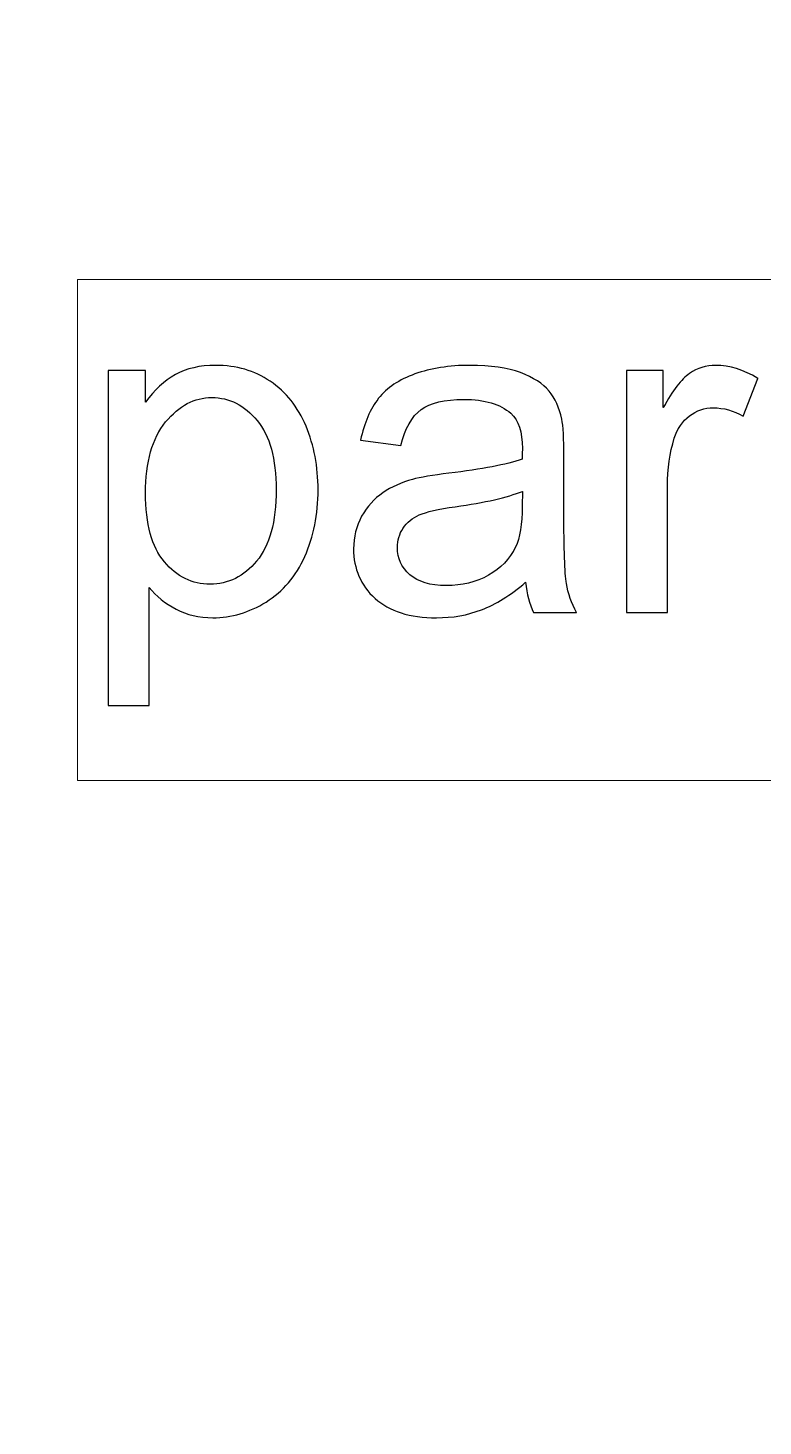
# Model space of a CAD drawing. Header units: centimetres. Extents: x -29.7 to 21.6, y -14.4 to 13.7.
# Drawn here: x -6.163 to -5.247, y 10.213 to 11.954 of the extents above; entities that cross this region are included whole.
import ezdxf

# ---------------------------------------------------------------- set-up
doc = ezdxf.new("R2010")
doc.units = ezdxf.units.CM
doc.header["$MEASUREMENT"] = 0
doc.layers.add('Layer 1', color=7, linetype='Continuous')

msp = doc.modelspace()

# ---------------------------------------------------------------- linework, layer by layer
at = {"layer": 'Layer 1', "color": 1, "lineweight": 9}
for points, knots in [([(-9.06641, 9.70732), (-9.06641, 9.70732), (-9.06641, 13.6953), (-9.06641, 13.6953), (-9.06641, 13.6953), (-9.06641, 13.6953), (0.90354, 13.6953), (0.90354, 13.6953), (0.90354, 13.6953), (0.90354, 13.6953), (0.90354, 9.70732), (0.90354, 9.70732)], [0, 0, 0, 0, 0.25, 0.25, 0.25, 0.25, 0.5, 0.5, 0.5, 0.5, 1, 1, 1, 1]), ([(-1.62536, 11.01684), (-1.62536, 11.01684), (-6.10101, 11.01684), (-6.10101, 11.01684), (-6.10101, 11.01684), (-6.10101, 11.01684), (-6.10101, 11.64086), (-6.10101, 11.64086), (-6.10101, 11.64086), (-6.10101, 11.64086), (-1.62536, 11.64086), (-1.62536, 11.64086), (-1.62536, 11.64086), (-1.62536, 11.64086), (-1.62536, 11.01684), (-1.62536, 11.01684)], [0, 0, 0, 0, 0.2, 0.2, 0.2, 0.2, 0.4, 0.4, 0.4, 0.4, 0.6, 0.6, 0.6, 0.6, 1, 1, 1, 1]), ([(-1.62536, 11.01684), (-1.62536, 11.01684), (-6.10101, 11.01684), (-6.10101, 11.01684), (-6.10101, 11.01684), (-6.10101, 11.01684), (-6.10101, 11.64086), (-6.10101, 11.64086), (-6.10101, 11.64086), (-6.10101, 11.64086), (-1.62536, 11.64086), (-1.62536, 11.64086), (-1.62536, 11.64086), (-1.62536, 11.64086), (-1.62536, 11.01684), (-1.62536, 11.01684)], [0, 0, 0, 0, 0.2, 0.2, 0.2, 0.2, 0.4, 0.4, 0.4, 0.4, 0.6, 0.6, 0.6, 0.6, 1, 1, 1, 1]), ([(-6.06267, 11.11029), (-6.06267, 11.11029), (-6.06267, 11.52753), (-6.06267, 11.52753), (-6.06267, 11.52753), (-6.06267, 11.52753), (-6.01618, 11.52753), (-6.01618, 11.52753), (-6.01618, 11.52753), (-6.01618, 11.52753), (-6.01618, 11.48792), (-6.01618, 11.48792), (-6.01618, 11.48792), (-6.00523, 11.50322), (-5.99283, 11.51475), (-5.97898, 11.5224), (-5.97898, 11.5224), (-5.96523, 11.53005), (-5.94848, 11.53392), (-5.92881, 11.53392), (-5.92881, 11.53392), (-5.90305, 11.53392), (-5.88039, 11.52734), (-5.86073, 11.51407), (-5.86073, 11.51407), (-5.84107, 11.5009), (-5.82625, 11.4822), (-5.81617, 11.45818), (-5.81617, 11.45818), (-5.8062, 11.43407), (-5.80116, 11.40772), (-5.80116, 11.37896), (-5.80116, 11.37896), (-5.80116, 11.34826), (-5.80668, 11.32056), (-5.81772, 11.29586), (-5.81772, 11.29586), (-5.82877, 11.27126), (-5.84484, 11.25237), (-5.86596, 11.2392), (-5.86596, 11.2392), (-5.88697, 11.22612), (-5.90915, 11.21954), (-5.9324, 11.21954), (-5.9324, 11.21954), (-5.94944, 11.21954), (-5.96475, 11.22312), (-5.97821, 11.23029), (-5.97821, 11.23029), (-5.99177, 11.23746), (-6.00281, 11.24646), (-6.01153, 11.25741), (-6.01153, 11.25741), (-6.01153, 11.25741), (-6.01153, 11.11029), (-6.01153, 11.11029), (-6.01153, 11.11029), (-6.01153, 11.11029), (-6.06267, 11.11029), (-6.06267, 11.11029)], [0, 0, 0, 0, 0.0625, 0.0625, 0.0625, 0.0625, 0.125, 0.125, 0.125, 0.125, 0.1875, 0.1875, 0.1875, 0.1875, 0.25, 0.25, 0.25, 0.25, 0.3125, 0.3125, 0.3125, 0.3125, 0.375, 0.375, 0.375, 0.375, 0.4375, 0.4375, 0.4375, 0.4375, 0.5, 0.5, 0.5, 0.5, 0.5625, 0.5625, 0.5625, 0.5625, 0.625, 0.625, 0.625, 0.625, 0.6875, 0.6875, 0.6875, 0.6875, 0.75, 0.75, 0.75, 0.75, 0.8125, 0.8125, 0.8125, 0.8125, 0.875, 0.875, 0.875, 0.875, 1, 1, 1, 1]), ([(-5.54247, 11.2637), (-5.56145, 11.24753), (-5.57975, 11.2362), (-5.59729, 11.22951), (-5.59729, 11.22951), (-5.61482, 11.22283), (-5.63361, 11.21954), (-5.65375, 11.21954), (-5.65375, 11.21954), (-5.68687, 11.21954), (-5.71235, 11.22758), (-5.73017, 11.24375), (-5.73017, 11.24375), (-5.74799, 11.25983), (-5.7569, 11.28046), (-5.7569, 11.30554), (-5.7569, 11.30554), (-5.7569, 11.32027), (-5.75351, 11.33373), (-5.74683, 11.34593), (-5.74683, 11.34593), (-5.74005, 11.35813), (-5.73123, 11.36782), (-5.72039, 11.37518), (-5.72039, 11.37518), (-5.70944, 11.38254), (-5.69724, 11.38816), (-5.68358, 11.39194), (-5.68358, 11.39194), (-5.67351, 11.39455), (-5.6583, 11.39707), (-5.63806, 11.39959), (-5.63806, 11.39959), (-5.5968, 11.40443), (-5.56629, 11.41034), (-5.54682, 11.41712), (-5.54682, 11.41712), (-5.54663, 11.42409), (-5.54653, 11.42855), (-5.54653, 11.43039), (-5.54653, 11.43039), (-5.54653, 11.45111), (-5.55138, 11.46574), (-5.56106, 11.47426), (-5.56106, 11.47426), (-5.57414, 11.48579), (-5.5936, 11.4915), (-5.61937, 11.4915), (-5.61937, 11.4915), (-5.64348, 11.4915), (-5.66131, 11.48724), (-5.67273, 11.47881), (-5.67273, 11.47881), (-5.68426, 11.47039), (-5.69269, 11.45547), (-5.69821, 11.43397), (-5.69821, 11.43397), (-5.69821, 11.43397), (-5.74818, 11.44094), (-5.74818, 11.44094), (-5.74818, 11.44094), (-5.74363, 11.46235), (-5.73617, 11.47969), (-5.72571, 11.49286), (-5.72571, 11.49286), (-5.71525, 11.50603), (-5.70014, 11.5161), (-5.68039, 11.52327), (-5.68039, 11.52327), (-5.66072, 11.53034), (-5.63777, 11.53392), (-5.61181, 11.53392), (-5.61181, 11.53392), (-5.58605, 11.53392), (-5.56503, 11.53092), (-5.54886, 11.52482), (-5.54886, 11.52482), (-5.53278, 11.51872), (-5.52087, 11.51116), (-5.51331, 11.50196), (-5.51331, 11.50196), (-5.50576, 11.49276), (-5.50043, 11.48114), (-5.49733, 11.46709), (-5.49733, 11.46709), (-5.49569, 11.45838), (-5.49481, 11.44269), (-5.49481, 11.42012), (-5.49481, 11.42012), (-5.49481, 11.42012), (-5.49481, 11.35232), (-5.49481, 11.35232), (-5.49481, 11.35232), (-5.49481, 11.30496), (-5.49375, 11.27503), (-5.49162, 11.26235), (-5.49162, 11.26235), (-5.48958, 11.24966), (-5.48532, 11.23755), (-5.47912, 11.22593), (-5.47912, 11.22593), (-5.47912, 11.22593), (-5.53259, 11.22593), (-5.53259, 11.22593), (-5.53259, 11.22593), (-5.53772, 11.23668), (-5.54101, 11.24927), (-5.54247, 11.2637)], [0, 0, 0, 0, 0.0357143, 0.0357143, 0.0357143, 0.0357143, 0.0714286, 0.0714286, 0.0714286, 0.0714286, 0.1071429, 0.1071429, 0.1071429, 0.1071429, 0.1428571, 0.1428571, 0.1428571, 0.1428571, 0.1785714, 0.1785714, 0.1785714, 0.1785714, 0.2142857, 0.2142857, 0.2142857, 0.2142857, 0.25, 0.25, 0.25, 0.25, 0.2857143, 0.2857143, 0.2857143, 0.2857143, 0.3214286, 0.3214286, 0.3214286, 0.3214286, 0.3571429, 0.3571429, 0.3571429, 0.3571429, 0.3928571, 0.3928571, 0.3928571, 0.3928571, 0.4285714, 0.4285714, 0.4285714, 0.4285714, 0.4642857, 0.4642857, 0.4642857, 0.4642857, 0.5, 0.5, 0.5, 0.5, 0.5357143, 0.5357143, 0.5357143, 0.5357143, 0.5714286, 0.5714286, 0.5714286, 0.5714286, 0.6071429, 0.6071429, 0.6071429, 0.6071429, 0.6428571, 0.6428571, 0.6428571, 0.6428571, 0.6785714, 0.6785714, 0.6785714, 0.6785714, 0.7142857, 0.7142857, 0.7142857, 0.7142857, 0.75, 0.75, 0.75, 0.75, 0.7857143, 0.7857143, 0.7857143, 0.7857143, 0.8214286, 0.8214286, 0.8214286, 0.8214286, 0.8571429, 0.8571429, 0.8571429, 0.8571429, 0.8928571, 0.8928571, 0.8928571, 0.8928571, 0.9285714, 0.9285714, 0.9285714, 0.9285714, 1, 1, 1, 1]), ([(-5.41685, 11.22593), (-5.41685, 11.22593), (-5.41685, 11.52753), (-5.41685, 11.52753), (-5.41685, 11.52753), (-5.41685, 11.52753), (-5.37094, 11.52753), (-5.37094, 11.52753), (-5.37094, 11.52753), (-5.37094, 11.52753), (-5.37094, 11.48133), (-5.37094, 11.48133), (-5.37094, 11.48133), (-5.35922, 11.50274), (-5.34837, 11.51688), (-5.3384, 11.52366), (-5.3384, 11.52366), (-5.32842, 11.53053), (-5.31748, 11.53392), (-5.30556, 11.53392), (-5.30556, 11.53392), (-5.28832, 11.53392), (-5.27079, 11.5285), (-5.25297, 11.51775), (-5.25297, 11.51775), (-5.25297, 11.51775), (-5.27118, 11.47058), (-5.27118, 11.47058), (-5.27118, 11.47058), (-5.28358, 11.47755), (-5.29597, 11.48104), (-5.30837, 11.48104), (-5.30837, 11.48104), (-5.31951, 11.48104), (-5.32949, 11.47765), (-5.3383, 11.47097), (-5.3383, 11.47097), (-5.34711, 11.46429), (-5.35341, 11.45499), (-5.35719, 11.44308), (-5.35719, 11.44308), (-5.3629, 11.42496), (-5.36571, 11.40511), (-5.36571, 11.38351), (-5.36571, 11.38351), (-5.36571, 11.38351), (-5.36571, 11.22593), (-5.36571, 11.22593), (-5.36571, 11.22593), (-5.36571, 11.22593), (-5.41685, 11.22593), (-5.41685, 11.22593)], [0, 0, 0, 0, 0.0714286, 0.0714286, 0.0714286, 0.0714286, 0.1428571, 0.1428571, 0.1428571, 0.1428571, 0.2142857, 0.2142857, 0.2142857, 0.2142857, 0.2857143, 0.2857143, 0.2857143, 0.2857143, 0.3571429, 0.3571429, 0.3571429, 0.3571429, 0.4285714, 0.4285714, 0.4285714, 0.4285714, 0.5, 0.5, 0.5, 0.5, 0.5714286, 0.5714286, 0.5714286, 0.5714286, 0.6428571, 0.6428571, 0.6428571, 0.6428571, 0.7142857, 0.7142857, 0.7142857, 0.7142857, 0.7857143, 0.7857143, 0.7857143, 0.7857143, 0.8571429, 0.8571429, 0.8571429, 0.8571429, 1, 1, 1, 1]), ([(-6.01618, 11.37489), (-6.01618, 11.33625), (-6.00833, 11.30767), (-5.99274, 11.28918), (-5.99274, 11.28918), (-5.97705, 11.27068), (-5.95806, 11.26138), (-5.93579, 11.26138), (-5.93579, 11.26138), (-5.91312, 11.26138), (-5.89375, 11.27097), (-5.87768, 11.29014), (-5.87768, 11.29014), (-5.8615, 11.30932), (-5.85346, 11.33896), (-5.85346, 11.37915), (-5.85346, 11.37915), (-5.85346, 11.41751), (-5.86131, 11.44617), (-5.8771, 11.46525), (-5.8771, 11.46525), (-5.89288, 11.48433), (-5.91167, 11.49383), (-5.93356, 11.49383), (-5.93356, 11.49383), (-5.95526, 11.49383), (-5.97443, 11.48366), (-5.99109, 11.46341), (-5.99109, 11.46341), (-6.00785, 11.44308), (-6.01618, 11.41363), (-6.01618, 11.37489)], [0, 0, 0, 0, 0.1111111, 0.1111111, 0.1111111, 0.1111111, 0.2222222, 0.2222222, 0.2222222, 0.2222222, 0.3333333, 0.3333333, 0.3333333, 0.3333333, 0.4444444, 0.4444444, 0.4444444, 0.4444444, 0.5555556, 0.5555556, 0.5555556, 0.5555556, 0.6666667, 0.6666667, 0.6666667, 0.6666667, 0.7777778, 0.7777778, 0.7777778, 0.7777778, 1, 1, 1, 1]), ([(-5.54653, 11.37702), (-5.56513, 11.36947), (-5.59302, 11.36307), (-5.63022, 11.35784), (-5.63022, 11.35784), (-5.65133, 11.35484), (-5.66624, 11.35145), (-5.67496, 11.34767), (-5.67496, 11.34767), (-5.68368, 11.3439), (-5.69036, 11.33838), (-5.69511, 11.33121), (-5.69511, 11.33121), (-5.69985, 11.32395), (-5.70227, 11.31591), (-5.70227, 11.307), (-5.70227, 11.307), (-5.70227, 11.29353), (-5.69714, 11.2822), (-5.68678, 11.27319), (-5.68678, 11.27319), (-5.67641, 11.26419), (-5.66131, 11.25963), (-5.64145, 11.25963), (-5.64145, 11.25963), (-5.62179, 11.25963), (-5.60426, 11.2639), (-5.58886, 11.27252), (-5.58886, 11.27252), (-5.57356, 11.28104), (-5.56222, 11.29276), (-5.55506, 11.30758), (-5.55506, 11.30758), (-5.54954, 11.3191), (-5.54682, 11.33605), (-5.54682, 11.35843), (-5.54682, 11.35843), (-5.54682, 11.35843), (-5.54653, 11.37702), (-5.54653, 11.37702)], [0, 0, 0, 0, 0.0909091, 0.0909091, 0.0909091, 0.0909091, 0.1818182, 0.1818182, 0.1818182, 0.1818182, 0.2727273, 0.2727273, 0.2727273, 0.2727273, 0.3636364, 0.3636364, 0.3636364, 0.3636364, 0.4545455, 0.4545455, 0.4545455, 0.4545455, 0.5454545, 0.5454545, 0.5454545, 0.5454545, 0.6363636, 0.6363636, 0.6363636, 0.6363636, 0.7272727, 0.7272727, 0.7272727, 0.7272727, 0.8181818, 0.8181818, 0.8181818, 0.8181818, 1, 1, 1, 1])]:
    msp.add_open_spline(points, degree=3, knots=knots, dxfattribs=at)
at = {"layer": 'Layer 1', "color": 250}
for points, knots in [([(-6.06267, 11.11029), (-6.06267, 11.11029), (-6.06267, 11.52753), (-6.06267, 11.52753), (-6.06267, 11.52753), (-6.06267, 11.52753), (-6.01618, 11.52753), (-6.01618, 11.52753), (-6.01618, 11.52753), (-6.01618, 11.52753), (-6.01618, 11.48792), (-6.01618, 11.48792), (-6.01618, 11.48792), (-6.00523, 11.50322), (-5.99283, 11.51475), (-5.97898, 11.5224), (-5.97898, 11.5224), (-5.96523, 11.53005), (-5.94848, 11.53392), (-5.92881, 11.53392), (-5.92881, 11.53392), (-5.90305, 11.53392), (-5.88039, 11.52734), (-5.86073, 11.51407), (-5.86073, 11.51407), (-5.84107, 11.5009), (-5.82625, 11.4822), (-5.81617, 11.45818), (-5.81617, 11.45818), (-5.8062, 11.43407), (-5.80116, 11.40772), (-5.80116, 11.37896), (-5.80116, 11.37896), (-5.80116, 11.34826), (-5.80668, 11.32056), (-5.81772, 11.29586), (-5.81772, 11.29586), (-5.82877, 11.27126), (-5.84484, 11.25237), (-5.86596, 11.2392), (-5.86596, 11.2392), (-5.88697, 11.22612), (-5.90915, 11.21954), (-5.9324, 11.21954), (-5.9324, 11.21954), (-5.94944, 11.21954), (-5.96475, 11.22312), (-5.97821, 11.23029), (-5.97821, 11.23029), (-5.99177, 11.23746), (-6.00281, 11.24646), (-6.01153, 11.25741), (-6.01153, 11.25741), (-6.01153, 11.25741), (-6.01153, 11.11029), (-6.01153, 11.11029), (-6.01153, 11.11029), (-6.01153, 11.11029), (-6.06267, 11.11029), (-6.06267, 11.11029)], [0, 0, 0, 0, 0.0625, 0.0625, 0.0625, 0.0625, 0.125, 0.125, 0.125, 0.125, 0.1875, 0.1875, 0.1875, 0.1875, 0.25, 0.25, 0.25, 0.25, 0.3125, 0.3125, 0.3125, 0.3125, 0.375, 0.375, 0.375, 0.375, 0.4375, 0.4375, 0.4375, 0.4375, 0.5, 0.5, 0.5, 0.5, 0.5625, 0.5625, 0.5625, 0.5625, 0.625, 0.625, 0.625, 0.625, 0.6875, 0.6875, 0.6875, 0.6875, 0.75, 0.75, 0.75, 0.75, 0.8125, 0.8125, 0.8125, 0.8125, 0.875, 0.875, 0.875, 0.875, 1, 1, 1, 1]), ([(-5.54247, 11.2637), (-5.56145, 11.24753), (-5.57975, 11.2362), (-5.59729, 11.22951), (-5.59729, 11.22951), (-5.61482, 11.22283), (-5.63361, 11.21954), (-5.65375, 11.21954), (-5.65375, 11.21954), (-5.68687, 11.21954), (-5.71235, 11.22758), (-5.73017, 11.24375), (-5.73017, 11.24375), (-5.74799, 11.25983), (-5.7569, 11.28046), (-5.7569, 11.30554), (-5.7569, 11.30554), (-5.7569, 11.32027), (-5.75351, 11.33373), (-5.74683, 11.34593), (-5.74683, 11.34593), (-5.74005, 11.35813), (-5.73123, 11.36782), (-5.72039, 11.37518), (-5.72039, 11.37518), (-5.70944, 11.38254), (-5.69724, 11.38816), (-5.68358, 11.39194), (-5.68358, 11.39194), (-5.67351, 11.39455), (-5.6583, 11.39707), (-5.63806, 11.39959), (-5.63806, 11.39959), (-5.5968, 11.40443), (-5.56629, 11.41034), (-5.54682, 11.41712), (-5.54682, 11.41712), (-5.54663, 11.42409), (-5.54653, 11.42855), (-5.54653, 11.43039), (-5.54653, 11.43039), (-5.54653, 11.45111), (-5.55138, 11.46574), (-5.56106, 11.47426), (-5.56106, 11.47426), (-5.57414, 11.48579), (-5.5936, 11.4915), (-5.61937, 11.4915), (-5.61937, 11.4915), (-5.64348, 11.4915), (-5.66131, 11.48724), (-5.67273, 11.47881), (-5.67273, 11.47881), (-5.68426, 11.47039), (-5.69269, 11.45547), (-5.69821, 11.43397), (-5.69821, 11.43397), (-5.69821, 11.43397), (-5.74818, 11.44094), (-5.74818, 11.44094), (-5.74818, 11.44094), (-5.74363, 11.46235), (-5.73617, 11.47969), (-5.72571, 11.49286), (-5.72571, 11.49286), (-5.71525, 11.50603), (-5.70014, 11.5161), (-5.68039, 11.52327), (-5.68039, 11.52327), (-5.66072, 11.53034), (-5.63777, 11.53392), (-5.61181, 11.53392), (-5.61181, 11.53392), (-5.58605, 11.53392), (-5.56503, 11.53092), (-5.54886, 11.52482), (-5.54886, 11.52482), (-5.53278, 11.51872), (-5.52087, 11.51116), (-5.51331, 11.50196), (-5.51331, 11.50196), (-5.50576, 11.49276), (-5.50043, 11.48114), (-5.49733, 11.46709), (-5.49733, 11.46709), (-5.49569, 11.45838), (-5.49481, 11.44269), (-5.49481, 11.42012), (-5.49481, 11.42012), (-5.49481, 11.42012), (-5.49481, 11.35232), (-5.49481, 11.35232), (-5.49481, 11.35232), (-5.49481, 11.30496), (-5.49375, 11.27503), (-5.49162, 11.26235), (-5.49162, 11.26235), (-5.48958, 11.24966), (-5.48532, 11.23755), (-5.47912, 11.22593), (-5.47912, 11.22593), (-5.47912, 11.22593), (-5.53259, 11.22593), (-5.53259, 11.22593), (-5.53259, 11.22593), (-5.53772, 11.23668), (-5.54101, 11.24927), (-5.54247, 11.2637)], [0, 0, 0, 0, 0.0357143, 0.0357143, 0.0357143, 0.0357143, 0.0714286, 0.0714286, 0.0714286, 0.0714286, 0.1071429, 0.1071429, 0.1071429, 0.1071429, 0.1428571, 0.1428571, 0.1428571, 0.1428571, 0.1785714, 0.1785714, 0.1785714, 0.1785714, 0.2142857, 0.2142857, 0.2142857, 0.2142857, 0.25, 0.25, 0.25, 0.25, 0.2857143, 0.2857143, 0.2857143, 0.2857143, 0.3214286, 0.3214286, 0.3214286, 0.3214286, 0.3571429, 0.3571429, 0.3571429, 0.3571429, 0.3928571, 0.3928571, 0.3928571, 0.3928571, 0.4285714, 0.4285714, 0.4285714, 0.4285714, 0.4642857, 0.4642857, 0.4642857, 0.4642857, 0.5, 0.5, 0.5, 0.5, 0.5357143, 0.5357143, 0.5357143, 0.5357143, 0.5714286, 0.5714286, 0.5714286, 0.5714286, 0.6071429, 0.6071429, 0.6071429, 0.6071429, 0.6428571, 0.6428571, 0.6428571, 0.6428571, 0.6785714, 0.6785714, 0.6785714, 0.6785714, 0.7142857, 0.7142857, 0.7142857, 0.7142857, 0.75, 0.75, 0.75, 0.75, 0.7857143, 0.7857143, 0.7857143, 0.7857143, 0.8214286, 0.8214286, 0.8214286, 0.8214286, 0.8571429, 0.8571429, 0.8571429, 0.8571429, 0.8928571, 0.8928571, 0.8928571, 0.8928571, 0.9285714, 0.9285714, 0.9285714, 0.9285714, 1, 1, 1, 1]), ([(-5.41685, 11.22593), (-5.41685, 11.22593), (-5.41685, 11.52753), (-5.41685, 11.52753), (-5.41685, 11.52753), (-5.41685, 11.52753), (-5.37094, 11.52753), (-5.37094, 11.52753), (-5.37094, 11.52753), (-5.37094, 11.52753), (-5.37094, 11.48133), (-5.37094, 11.48133), (-5.37094, 11.48133), (-5.35922, 11.50274), (-5.34837, 11.51688), (-5.3384, 11.52366), (-5.3384, 11.52366), (-5.32842, 11.53053), (-5.31748, 11.53392), (-5.30556, 11.53392), (-5.30556, 11.53392), (-5.28832, 11.53392), (-5.27079, 11.5285), (-5.25297, 11.51775), (-5.25297, 11.51775), (-5.25297, 11.51775), (-5.27118, 11.47058), (-5.27118, 11.47058), (-5.27118, 11.47058), (-5.28358, 11.47755), (-5.29597, 11.48104), (-5.30837, 11.48104), (-5.30837, 11.48104), (-5.31951, 11.48104), (-5.32949, 11.47765), (-5.3383, 11.47097), (-5.3383, 11.47097), (-5.34711, 11.46429), (-5.35341, 11.45499), (-5.35719, 11.44308), (-5.35719, 11.44308), (-5.3629, 11.42496), (-5.36571, 11.40511), (-5.36571, 11.38351), (-5.36571, 11.38351), (-5.36571, 11.38351), (-5.36571, 11.22593), (-5.36571, 11.22593), (-5.36571, 11.22593), (-5.36571, 11.22593), (-5.41685, 11.22593), (-5.41685, 11.22593)], [0, 0, 0, 0, 0.0714286, 0.0714286, 0.0714286, 0.0714286, 0.1428571, 0.1428571, 0.1428571, 0.1428571, 0.2142857, 0.2142857, 0.2142857, 0.2142857, 0.2857143, 0.2857143, 0.2857143, 0.2857143, 0.3571429, 0.3571429, 0.3571429, 0.3571429, 0.4285714, 0.4285714, 0.4285714, 0.4285714, 0.5, 0.5, 0.5, 0.5, 0.5714286, 0.5714286, 0.5714286, 0.5714286, 0.6428571, 0.6428571, 0.6428571, 0.6428571, 0.7142857, 0.7142857, 0.7142857, 0.7142857, 0.7857143, 0.7857143, 0.7857143, 0.7857143, 0.8571429, 0.8571429, 0.8571429, 0.8571429, 1, 1, 1, 1]), ([(-6.01618, 11.37489), (-6.01618, 11.33625), (-6.00833, 11.30767), (-5.99274, 11.28918), (-5.99274, 11.28918), (-5.97705, 11.27068), (-5.95806, 11.26138), (-5.93579, 11.26138), (-5.93579, 11.26138), (-5.91312, 11.26138), (-5.89375, 11.27097), (-5.87768, 11.29014), (-5.87768, 11.29014), (-5.8615, 11.30932), (-5.85346, 11.33896), (-5.85346, 11.37915), (-5.85346, 11.37915), (-5.85346, 11.41751), (-5.86131, 11.44617), (-5.8771, 11.46525), (-5.8771, 11.46525), (-5.89288, 11.48433), (-5.91167, 11.49383), (-5.93356, 11.49383), (-5.93356, 11.49383), (-5.95526, 11.49383), (-5.97443, 11.48366), (-5.99109, 11.46341), (-5.99109, 11.46341), (-6.00785, 11.44308), (-6.01618, 11.41363), (-6.01618, 11.37489)], [0, 0, 0, 0, 0.1111111, 0.1111111, 0.1111111, 0.1111111, 0.2222222, 0.2222222, 0.2222222, 0.2222222, 0.3333333, 0.3333333, 0.3333333, 0.3333333, 0.4444444, 0.4444444, 0.4444444, 0.4444444, 0.5555556, 0.5555556, 0.5555556, 0.5555556, 0.6666667, 0.6666667, 0.6666667, 0.6666667, 0.7777778, 0.7777778, 0.7777778, 0.7777778, 1, 1, 1, 1]), ([(-5.54653, 11.37702), (-5.56513, 11.36947), (-5.59302, 11.36307), (-5.63022, 11.35784), (-5.63022, 11.35784), (-5.65133, 11.35484), (-5.66624, 11.35145), (-5.67496, 11.34767), (-5.67496, 11.34767), (-5.68368, 11.3439), (-5.69036, 11.33838), (-5.69511, 11.33121), (-5.69511, 11.33121), (-5.69985, 11.32395), (-5.70227, 11.31591), (-5.70227, 11.307), (-5.70227, 11.307), (-5.70227, 11.29353), (-5.69714, 11.2822), (-5.68678, 11.27319), (-5.68678, 11.27319), (-5.67641, 11.26419), (-5.66131, 11.25963), (-5.64145, 11.25963), (-5.64145, 11.25963), (-5.62179, 11.25963), (-5.60426, 11.2639), (-5.58886, 11.27252), (-5.58886, 11.27252), (-5.57356, 11.28104), (-5.56222, 11.29276), (-5.55506, 11.30758), (-5.55506, 11.30758), (-5.54954, 11.3191), (-5.54682, 11.33605), (-5.54682, 11.35843), (-5.54682, 11.35843), (-5.54682, 11.35843), (-5.54653, 11.37702), (-5.54653, 11.37702)], [0, 0, 0, 0, 0.0909091, 0.0909091, 0.0909091, 0.0909091, 0.1818182, 0.1818182, 0.1818182, 0.1818182, 0.2727273, 0.2727273, 0.2727273, 0.2727273, 0.3636364, 0.3636364, 0.3636364, 0.3636364, 0.4545455, 0.4545455, 0.4545455, 0.4545455, 0.5454545, 0.5454545, 0.5454545, 0.5454545, 0.6363636, 0.6363636, 0.6363636, 0.6363636, 0.7272727, 0.7272727, 0.7272727, 0.7272727, 0.8181818, 0.8181818, 0.8181818, 0.8181818, 1, 1, 1, 1])]:
    msp.add_open_spline(points, degree=3, knots=knots, dxfattribs=at)

doc.saveas('drawing.dxf')
